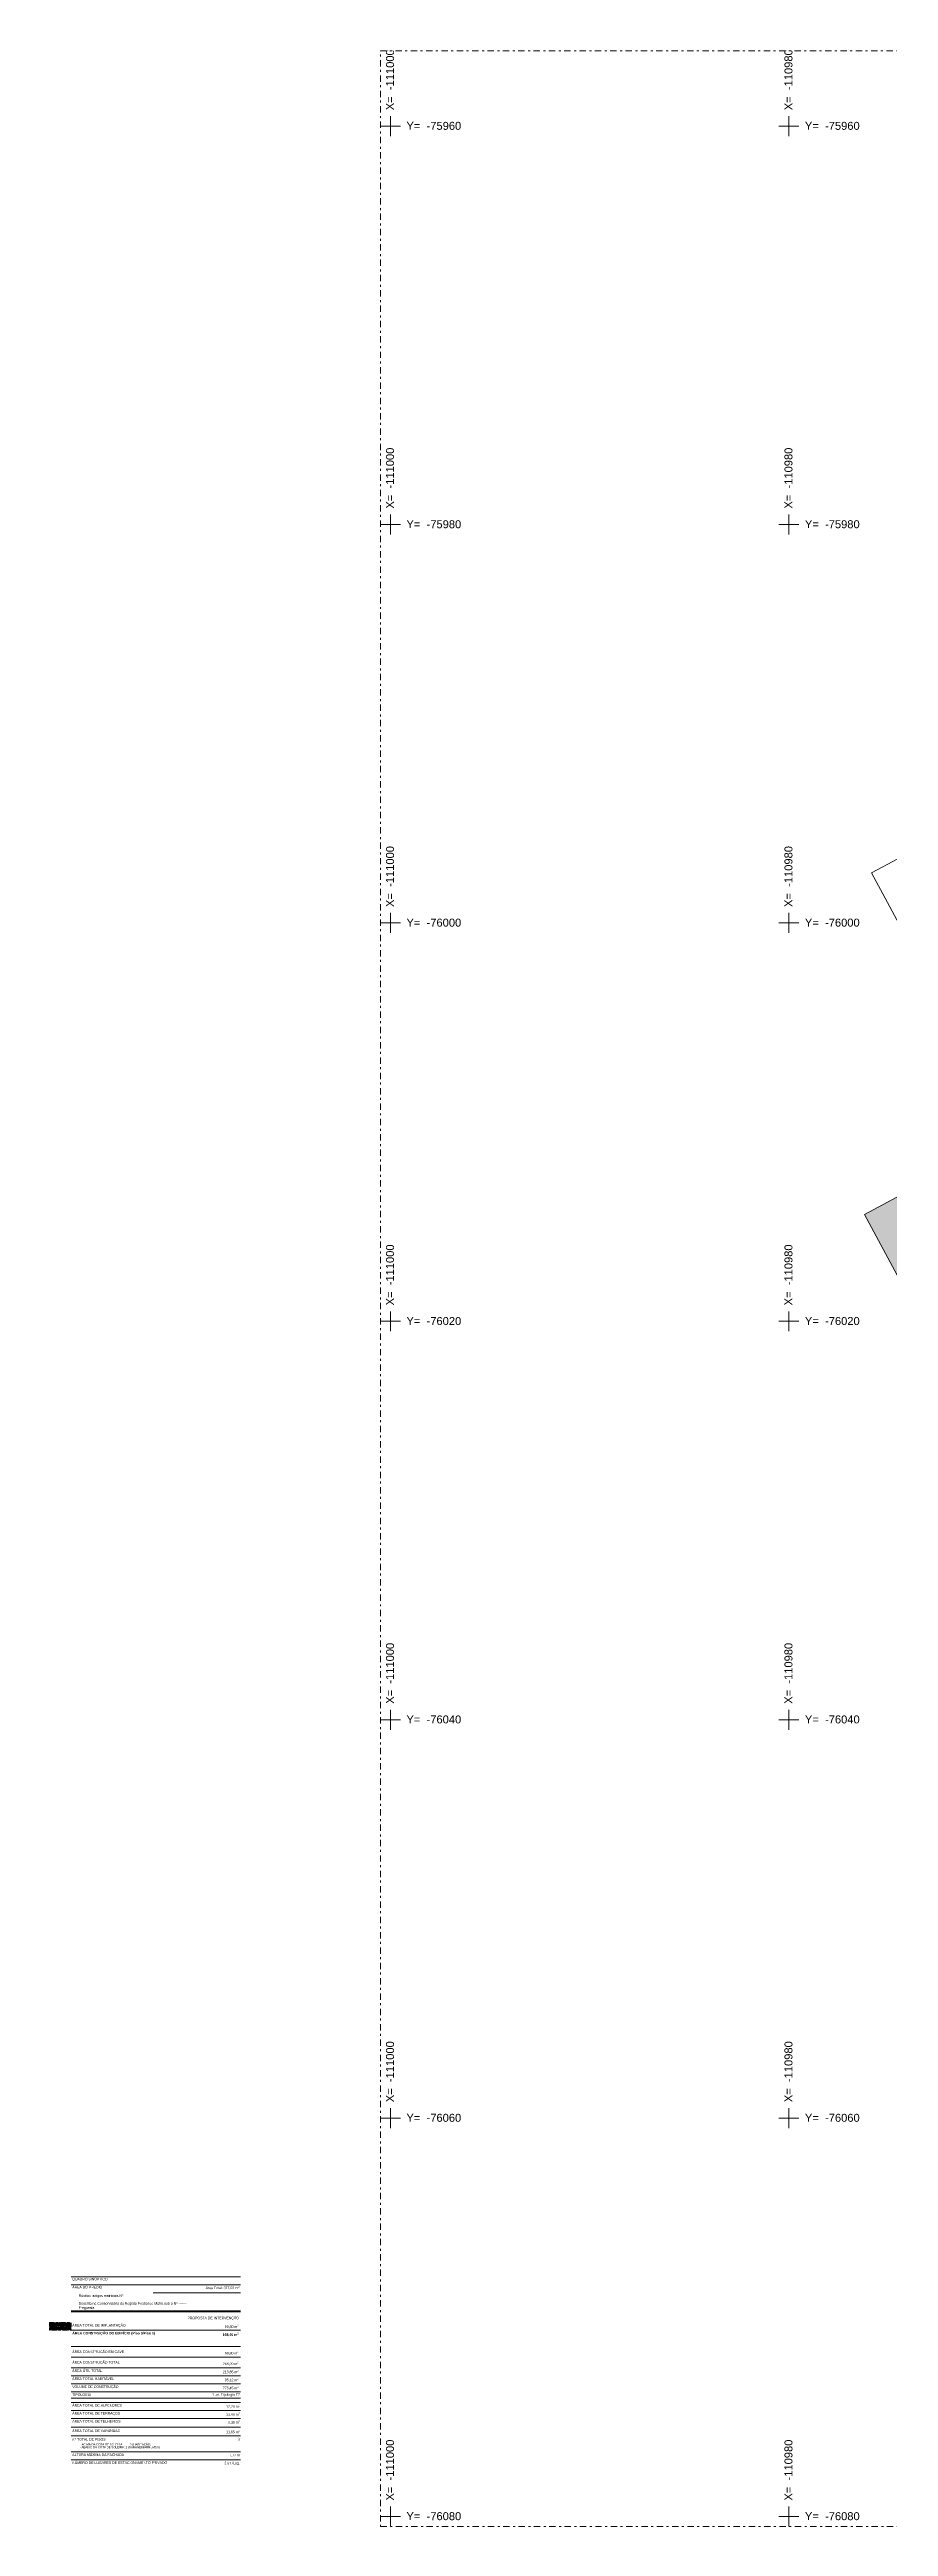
# Model space of a CAD drawing. Header units: metres. Extents: x -111189 to -108577, y -72951 to -72647.
# Drawn here: x -109305.2 to -109263.1, y -72951.2 to -72826.8 of the extents above; entities that cross this region are included whole.
import ezdxf
from ezdxf.xclip import XClip

# ---------------------------------------------------------------- set-up
doc = ezdxf.new("R2010")
doc.units = ezdxf.units.M
doc.header["$MEASUREMENT"] = 0
doc.header["$XCLIPFRAME"] = 2
doc.linetypes.add('Dot & Dashed', pattern=[0.670278, 0.3175, -0.176389, 0, -0.176389])
doc.linetypes.add('OTK - Traço Ponto CORTES_ALÇ', pattern=[0.6, 0.3, -0.15, 0, -0.15])
for name, color, linetype in [('00 - DESENHO 2D', 7, 'Continuous'), ('00 - TEXTO GERAL', 7, 'Continuous'), ('13 - IMPLANTAÇÃO (apoio).Layer Apoio', 7, 'Continuous'), ('15 - IMAGENS', 7, 'Continuous'), ('Muro Não Confinante - MNC1_1_CRUCES', 7, 'Continuous'), ('Muro Não Confinante - MNC1_1_CRUZ', 7, 'Continuous'), ('Muro Não Confinante - MNC1_1_Hatch', 7, 'Continuous'), ('Muro Não Confinante - MNC1_1_limconstexist', 7, 'Continuous'), ('Muro Não Confinante - MNC1_1_limestacionamento', 7, 'Continuous'), ('Muro Não Confinante - MNC1_1_limpasseio', 7, 'Continuous')]:
    doc.layers.add(name, color=color, linetype=linetype)
doc.styles.add('ESTILO_GERADO_1', font='ARIALN.TTF')
doc.styles.add('ESTILO_GERADO_5', font='arial.ttf')
doc.styles.add('ESTILO_GERADO_6', font='ARIALNB.TTF')

# ---------------------------------------------------------------- blocks, each defined once
blk = doc.blocks.new('Desenho_1_1', base_point=(1711.94, 3129.32))
at = {"layer": 'Muro Não Confinante - MNC1_1_Hatch', "linetype": 'Continuous', "lineweight": 18}
blk.add_hatch(color=252, dxfattribs=at).paths.add_polyline_path([(-109252.88, -72883.99), (-109255.36, -72879.38), (-109259.45, -72881.57), (-109258.97, -72882.47), (-109264.27, -72885.31), (-109262.4, -72888.8), (-109259.85, -72893.57), (-109250.45, -72888.53)])
at = {"layer": 'Muro Não Confinante - MNC1_1_CRUZ', "color": 7, "linetype": 'Continuous', "lineweight": 18}
for p, q in [((-109288.56, -72830.68), (-109287.56, -72830.68)), ((-109288.06, -72831.18), (-109288.06, -72830.18)), ((-109268.56, -72830.68), (-109267.56, -72830.68)), ((-109268.06, -72831.18), (-109268.06, -72830.18)), ((-109288.56, -72850.68), (-109287.56, -72850.68)), ((-109288.06, -72851.18), (-109288.06, -72850.18)), ((-109268.56, -72850.68), (-109267.56, -72850.68)), ((-109268.06, -72851.18), (-109268.06, -72850.18)), ((-109288.06, -72871.18), (-109288.06, -72870.18)), ((-109268.06, -72871.18), (-109268.06, -72870.18)), ((-109288.56, -72870.68), (-109287.56, -72870.68)), ((-109268.56, -72870.68), (-109267.56, -72870.68)), ((-109288.06, -72891.18), (-109288.06, -72890.18)), ((-109268.06, -72891.18), (-109268.06, -72890.18)), ((-109288.56, -72890.68), (-109287.56, -72890.68)), ((-109268.56, -72890.68), (-109267.56, -72890.68)), ((-109288.06, -72911.18), (-109288.06, -72910.18)), ((-109268.06, -72911.18), (-109268.06, -72910.18)), ((-109288.56, -72910.68), (-109287.56, -72910.68)), ((-109268.56, -72910.68), (-109267.56, -72910.68)), ((-109288.06, -72931.18), (-109288.06, -72930.18)), ((-109268.06, -72931.18), (-109268.06, -72930.18)), ((-109288.56, -72930.68), (-109287.56, -72930.68)), ((-109268.56, -72930.68), (-109267.56, -72930.68)), ((-109288.06, -72951.18), (-109288.06, -72950.18)), ((-109268.06, -72951.18), (-109268.06, -72950.18)), ((-109288.56, -72950.68), (-109287.56, -72950.68)), ((-109268.56, -72950.68), (-109267.56, -72950.68))]:
    blk.add_line(p, q, dxfattribs=at)
at = {"layer": 'Muro Não Confinante - MNC1_1_limconstexist', "color": 7, "linetype": 'Continuous', "lineweight": 18, "flags": 128}
blk.add_lwpolyline([(-109250.45, -72888.53), (-109259.85, -72893.57), (-109262.4, -72888.8), (-109264.27, -72885.31), (-109258.97, -72882.47), (-109259.45, -72881.57), (-109255.36, -72879.38), (-109252.88, -72883.99)], close=True, dxfattribs=at)
at = {"layer": 'Muro Não Confinante - MNC1_1_limestacionamento', "color": 7, "linetype": 'Continuous', "lineweight": 18}
blk.add_line((-109258.48, -72878.26), (-109263.92, -72868.17), dxfattribs=at)
at = {"layer": 'Muro Não Confinante - MNC1_1_limpasseio', "color": 7, "linetype": 'Continuous', "lineweight": 18}
blk.add_line((-109263.92, -72868.17), (-109262.6, -72867.46), dxfattribs=at)
at = {"layer": 'Muro Não Confinante - MNC1_1_CRUCES', "color": 7, "linetype": 'Continuous', "lineweight": 18, "char_height": 0.4, "attachment_point": 7, "rotation": 90, "style": 'ESTILO_GERADO_5'}
for s, insert in [('\\A1;{\\pql;\\fArial|b0|i0|c0|p0;\\W1.000000;-111000}', (-109287.88, -72828.87)), ('\\A1;{\\pql;\\fArial|b0|i0|c0|p0;\\W1.000000;-110980}', (-109267.88, -72828.87)), ('\\A1;{\\pql;\\fArial|b0|i0|c0|p0;\\W1.000000;X=}', (-109287.89, -72829.88)), ('\\A1;{\\pql;\\fArial|b0|i0|c0|p0;\\W1.000000;X=}', (-109267.89, -72829.88)), ('\\A1;{\\pql;\\fArial|b0|i0|c0|p0;\\W1.000000;-111000}', (-109287.88, -72848.87)), ('\\A1;{\\pql;\\fArial|b0|i0|c0|p0;\\W1.000000;-110980}', (-109267.88, -72848.87)), ('\\A1;{\\pql;\\fArial|b0|i0|c0|p0;\\W1.000000;X=}', (-109287.89, -72849.88)), ('\\A1;{\\pql;\\fArial|b0|i0|c0|p0;\\W1.000000;X=}', (-109267.89, -72849.88)), ('\\A1;{\\pql;\\fArial|b0|i0|c0|p0;\\W1.000000;-111000}', (-109287.88, -72868.87)), ('\\A1;{\\pql;\\fArial|b0|i0|c0|p0;\\W1.000000;-110980}', (-109267.88, -72868.87)), ('\\A1;{\\pql;\\fArial|b0|i0|c0|p0;\\W1.000000;X=}', (-109287.89, -72869.88)), ('\\A1;{\\pql;\\fArial|b0|i0|c0|p0;\\W1.000000;X=}', (-109267.89, -72869.88)), ('\\A1;{\\pql;\\fArial|b0|i0|c0|p0;\\W1.000000;-111000}', (-109287.88, -72888.87)), ('\\A1;{\\pql;\\fArial|b0|i0|c0|p0;\\W1.000000;-110980}', (-109267.88, -72888.87)), ('\\A1;{\\pql;\\fArial|b0|i0|c0|p0;\\W1.000000;X=}', (-109287.89, -72889.88)), ('\\A1;{\\pql;\\fArial|b0|i0|c0|p0;\\W1.000000;X=}', (-109267.89, -72889.88)), ('\\A1;{\\pql;\\fArial|b0|i0|c0|p0;\\W1.000000;-111000}', (-109287.88, -72908.87)), ('\\A1;{\\pql;\\fArial|b0|i0|c0|p0;\\W1.000000;-110980}', (-109267.88, -72908.87)), ('\\A1;{\\pql;\\fArial|b0|i0|c0|p0;\\W1.000000;X=}', (-109287.89, -72909.88)), ('\\A1;{\\pql;\\fArial|b0|i0|c0|p0;\\W1.000000;X=}', (-109267.89, -72909.88)), ('\\A1;{\\pql;\\fArial|b0|i0|c0|p0;\\W1.000000;-111000}', (-109287.88, -72928.87)), ('\\A1;{\\pql;\\fArial|b0|i0|c0|p0;\\W1.000000;-110980}', (-109267.88, -72928.87)), ('\\A1;{\\pql;\\fArial|b0|i0|c0|p0;\\W1.000000;X=}', (-109287.89, -72929.88)), ('\\A1;{\\pql;\\fArial|b0|i0|c0|p0;\\W1.000000;X=}', (-109267.89, -72929.88)), ('\\A1;{\\pql;\\fArial|b0|i0|c0|p0;\\W1.000000;-111000}', (-109287.88, -72948.87)), ('\\A1;{\\pql;\\fArial|b0|i0|c0|p0;\\W1.000000;-110980}', (-109267.88, -72948.87)), ('\\A1;{\\pql;\\fArial|b0|i0|c0|p0;\\W1.000000;X=}', (-109287.89, -72949.88)), ('\\A1;{\\pql;\\fArial|b0|i0|c0|p0;\\W1.000000;X=}', (-109267.89, -72949.88))]:
    blk.add_mtext(s, dxfattribs=dict(at, insert=insert))
at = {"layer": 'Muro Não Confinante - MNC1_1_CRUCES', "color": 7, "linetype": 'Continuous', "lineweight": 18, "char_height": 0.4, "attachment_point": 7, "style": 'ESTILO_GERADO_5'}
for s, insert in [('\\A1;{\\pql;\\fArial|b0|i0|c0|p0;\\W1.000000;Y=}', (-109287.26, -72830.86)), ('\\A1;{\\pql;\\fArial|b0|i0|c0|p0;\\W1.000000;-75960}', (-109286.25, -72830.87)), ('\\A1;{\\pql;\\fArial|b0|i0|c0|p0;\\W1.000000;Y=}', (-109267.26, -72830.86)), ('\\A1;{\\pql;\\fArial|b0|i0|c0|p0;\\W1.000000;-75960}', (-109266.25, -72830.87)), ('\\A1;{\\pql;\\fArial|b0|i0|c0|p0;\\W1.000000;Y=}', (-109287.26, -72850.86)), ('\\A1;{\\pql;\\fArial|b0|i0|c0|p0;\\W1.000000;-75980}', (-109286.25, -72850.87)), ('\\A1;{\\pql;\\fArial|b0|i0|c0|p0;\\W1.000000;Y=}', (-109267.26, -72850.86)), ('\\A1;{\\pql;\\fArial|b0|i0|c0|p0;\\W1.000000;-75980}', (-109266.25, -72850.87)), ('\\A1;{\\pql;\\fArial|b0|i0|c0|p0;\\W1.000000;Y=}', (-109287.26, -72870.86)), ('\\A1;{\\pql;\\fArial|b0|i0|c0|p0;\\W1.000000;-76000}', (-109286.25, -72870.87)), ('\\A1;{\\pql;\\fArial|b0|i0|c0|p0;\\W1.000000;Y=}', (-109267.26, -72870.86)), ('\\A1;{\\pql;\\fArial|b0|i0|c0|p0;\\W1.000000;-76000}', (-109266.25, -72870.87)), ('\\A1;{\\pql;\\fArial|b0|i0|c0|p0;\\W1.000000;Y=}', (-109287.26, -72890.86)), ('\\A1;{\\pql;\\fArial|b0|i0|c0|p0;\\W1.000000;-76020}', (-109286.25, -72890.87)), ('\\A1;{\\pql;\\fArial|b0|i0|c0|p0;\\W1.000000;Y=}', (-109267.26, -72890.86)), ('\\A1;{\\pql;\\fArial|b0|i0|c0|p0;\\W1.000000;-76020}', (-109266.25, -72890.87)), ('\\A1;{\\pql;\\fArial|b0|i0|c0|p0;\\W1.000000;Y=}', (-109287.26, -72910.86)), ('\\A1;{\\pql;\\fArial|b0|i0|c0|p0;\\W1.000000;-76040}', (-109286.25, -72910.87)), ('\\A1;{\\pql;\\fArial|b0|i0|c0|p0;\\W1.000000;Y=}', (-109267.26, -72910.86)), ('\\A1;{\\pql;\\fArial|b0|i0|c0|p0;\\W1.000000;-76040}', (-109266.25, -72910.87)), ('\\A1;{\\pql;\\fArial|b0|i0|c0|p0;\\W1.000000;Y=}', (-109287.26, -72930.86)), ('\\A1;{\\pql;\\fArial|b0|i0|c0|p0;\\W1.000000;-76060}', (-109286.25, -72930.87)), ('\\A1;{\\pql;\\fArial|b0|i0|c0|p0;\\W1.000000;Y=}', (-109267.26, -72930.86)), ('\\A1;{\\pql;\\fArial|b0|i0|c0|p0;\\W1.000000;-76060}', (-109266.25, -72930.87)), ('\\A1;{\\pql;\\fArial|b0|i0|c0|p0;\\W1.000000;Y=}', (-109287.26, -72950.86)), ('\\A1;{\\pql;\\fArial|b0|i0|c0|p0;\\W1.000000;-76080}', (-109286.25, -72950.87)), ('\\A1;{\\pql;\\fArial|b0|i0|c0|p0;\\W1.000000;Y=}', (-109267.26, -72950.86)), ('\\A1;{\\pql;\\fArial|b0|i0|c0|p0;\\W1.000000;-76080}', (-109266.25, -72950.87))]:
    blk.add_mtext(s, dxfattribs=dict(at, insert=insert))

msp = doc.modelspace()

# ---------------------------------------------------------------- hatches: boundary and pattern name
at = {"layer": '00 - DESENHO 2D', "linetype": 'Continuous', "lineweight": 13, "ltscale": 0.75}
h = msp.add_hatch(dxfattribs=at)
h.set_pattern_fill('THERMAL_BLOCK_0001', color=134, style=0, pattern_type=2)
h.set_pattern_definition([(45, (-109307.08164, -72941.371025), (-0.0477297, 0.0477297), [])])
h.paths.add_polyline_path([(-109305.178, -72940.951), (-109304.087, -72940.951), (-109304.087, -72941.321), (-109305.178, -72941.321)])
at = {"layer": '13 - IMPLANTAÇÃO (apoio).Layer Apoio', "linetype": 'Continuous', "lineweight": 13, "ltscale": 0.75}
h = msp.add_hatch(dxfattribs=at)
h.set_pattern_fill('MASONRY_BLOCK_0001', color=32, style=0, pattern_type=2)
h.set_pattern_definition([(45, (-109304.632433, -72941.13588), (-0.04773, 0.04773), [])])
h.paths.add_polyline_path([(-109305.178, -72940.951), (-109304.087, -72940.951), (-109304.087, -72941.321), (-109305.178, -72941.321)])

# ---------------------------------------------------------------- linework, layer by layer
at = {"layer": '00 - DESENHO 2D', "color": 7, "linetype": 'Continuous', "lineweight": 5}
for p, q in [((-109304.088, -72938.658), (-109295.588, -72938.658)), ((-109304.087, -72939.059), (-109295.587, -72939.059)), ((-109299.984, -72939.46), (-109295.586, -72939.46)), ((-109304.087, -72940.355), (-109295.587, -72940.355)), ((-109304.087, -72940.404), (-109295.587, -72940.404)), ((-109304.087, -72941.321), (-109295.587, -72941.321)), ((-109304.087, -72942.155), (-109295.587, -72942.155)), ((-109304.087, -72942.155), (-109295.587, -72942.155)), ((-109304.087, -72942.689), (-109295.587, -72942.689)), ((-109304.087, -72943.224), (-109295.587, -72943.224)), ((-109304.087, -72943.624), (-109295.587, -72943.624)), ((-109304.087, -72944.024), (-109295.587, -72944.024)), ((-109304.087, -72944.424), (-109295.587, -72944.424)), ((-109304.087, -72944.742), (-109295.587, -72944.742)), ((-109304.087, -72944.964), (-109295.587, -72944.964)), ((-109304.087, -72945.364), (-109295.587, -72945.364)), ((-109304.087, -72945.764), (-109295.587, -72945.764)), ((-109304.087, -72946.204), (-109295.587, -72946.204)), ((-109304.087, -72946.639), (-109295.587, -72946.639)), ((-109304.087, -72947.439), (-109295.587, -72947.439)), ((-109304.087, -72947.839), (-109295.587, -72947.839))]:
    msp.add_line(p, q, dxfattribs=at)
at = {"layer": '00 - DESENHO 2D', "color": 7, "linetype": 'OTK - Traço Ponto CORTES_ALÇ', "lineweight": 13, "ltscale": 0.75, "flags": 128}
msp.add_lwpolyline([(-109305.178, -72940.951), (-109304.087, -72940.951), (-109304.087, -72941.321), (-109305.178, -72941.321)], close=True, dxfattribs=at)

# ---------------------------------------------------------------- block references
at = {"layer": '15 - IMAGENS', "color": 7, "linetype": 'Dot & Dashed', "lineweight": 13}
ref = msp.add_blockref('Desenho_1_1', (1711.937, 3129.317), dxfattribs=at)
XClip(ref).set_block_clipping_path([(-109288.5627906391, -72951.182822302), (-109164.5370606391, -72826.892712302)])

# ---------------------------------------------------------------- texts
at = {"layer": '00 - TEXTO GERAL', "color": 7, "linetype": 'Continuous', "lineweight": 5, "char_height": 0.1275}
for s, insert, attachment_point, style in [('\\A1;{\\pql;\\fArial Narrow|b0|i0|c0|p0;\\W1.000000;QUADRO SINÓPTICO}', (-109304.039, -72938.703), 1, 'ESTILO_GERADO_1'), ('\\A1;{\\pql;\\fArial Narrow|b0|i0|c0|p0;\\W1.000000;ÁREA DO PRÉDIO }', (-109304.038, -72939.104), 1, 'ESTILO_GERADO_1'), ('\\A1;\\pxqr;Área Total: 377,60 m{\\H0.66x;\\S2^  ;}', (-109295.649, -72939.104), 3, 'ESTILO_GERADO_1'), ('\\A1;{\\pql;\\fArial Narrow|b0|i0|c0|p0;\\W1.000000;ÁREA TOTAL DE IMPLANTAÇÃO }', (-109304.038, -72941.021), 1, 'ESTILO_GERADO_1'), ('\\A1;{\\pql;\\fArial Narrow|b1|i0|c0|p0;\\W1.000000;ÁREA CONSTRUÇÃO DO EDIFÍCIO (Piso 0\\fArial Narrow|b1|i0|c0|p0;\\W1.000000;/Piso 1\\fArial Narrow|b1|i0|c0|p0;\\W1.000000;)}', (-109304.038, -72941.414), 1, 'ESTILO_GERADO_6'), ('\\A1;{\\pqr;\\fArial Narrow|b0|i0|c0|p0;\\W1.000000;PROPOSTA DE INTERVENÇÃO}', (-109295.678, -72940.652), 3, 'ESTILO_GERADO_1'), ('\\A1;{\\pqr;\\fArial Narrow|b1|i0|c0|p0;\\W1.000000;168\\fArial Narrow|b1|i0|c0|p0;\\W1.000000;,\\fArial Narrow|b1|i0|c0|p0;\\W1.000000;40\\fArial Narrow|b1|i0|c0|p0;\\W1.000000; m\\fArial Narrow|b1|i0|c0|p0;\\W1.000000;\\A1{\\H.66x;\\S2^  ;}}', (-109295.688, -72941.451), 3, 'ESTILO_GERADO_6'), ('\\A1;{\\pqr;\\fArial Narrow|b0|i0|c0|p0;\\W1.000000;99\\fArial Narrow|b0|i0|c0|p0;\\W1.000000;,\\fArial Narrow|b0|i0|c0|p0;\\W1.000000;8\\fArial Narrow|b0|i0|c0|p0;\\W1.000000;0 m\\fArial Narrow|b0|i0|c0|p0;\\W1.000000;\\A1{\\H.66x;\\S2^  ;}}', (-109295.688, -72941.054), 3, 'ESTILO_GERADO_1'), ('\\A1;{\\pql;\\fArial Narrow|b0|i0|c0|p0;\\W1.000000;ÁREA CONSTRUÇÃO \\fArial Narrow|b0|i0|c0|p0;\\W1.000000;EM CAVE}', (-109304.038, -72942.348), 1, 'ESTILO_GERADO_1'), ('\\A1;{\\pqr;\\fArial Narrow|b0|i0|c0|p0;\\W1.000000;99,80\\fArial Narrow|b0|i0|c0|p0;\\W1.000000; m\\fArial Narrow|b0|i0|c0|p0;\\W1.000000;\\A1{\\H.66x;\\S2^  ;}}', (-109295.688, -72942.384), 3, 'ESTILO_GERADO_1'), ('\\A1;{\\pql;\\fArial Narrow|b0|i0|c0|p0;\\W1.000000;ÁREA CONSTRUÇÃO\\fArial Narrow|b0|i0|c0|p0;\\W1.000000; TOTAL}', (-109304.038, -72942.882), 1, 'ESTILO_GERADO_1'), ('\\A1;{\\pql;\\fArial Narrow|b0|i0|c0|p0;\\W1.000000;ÁREA ÚTIL TOTAL}', (-109304.038, -72943.299), 1, 'ESTILO_GERADO_1'), ('\\A1;{\\pql;\\fArial Narrow|b0|i0|c0|p0;\\W1.000000;ÁREA TOTAL HABITÁVEL}', (-109304.038, -72943.699), 1, 'ESTILO_GERADO_1'), ('\\A1;{\\pqr;\\fArial Narrow|b0|i0|c0|p0;\\W1.000000;268\\fArial Narrow|b0|i0|c0|p0;\\W1.000000;,\\fArial Narrow|b0|i0|c0|p0;\\W1.000000;20\\fArial Narrow|b0|i0|c0|p0;\\W1.000000; m\\fArial Narrow|b0|i0|c0|p0;\\W1.000000;\\A1{\\H.66x;\\S2^  ;}}', (-109295.688, -72942.918), 3, 'ESTILO_GERADO_1'), ('\\A1;{\\pqr;\\fArial Narrow|b0|i0|c0|p0;\\W1.000000;21\\fArial Narrow|b0|i0|c0|p0;\\W1.000000;3\\fArial Narrow|b0|i0|c0|p0;\\W1.000000;,\\fArial Narrow|b0|i0|c0|p0;\\W1.000000;6\\fArial Narrow|b0|i0|c0|p0;\\W1.000000;5 m\\fArial Narrow|b0|i0|c0|p0;\\W1.000000;\\A1{\\H.66x;\\S2^  ;}}', (-109295.688, -72943.326), 3, 'ESTILO_GERADO_1'), ('\\A1;{\\pqr;\\fArial Narrow|b0|i0|c0|p0;\\W1.000000; 9\\fArial Narrow|b0|i0|c0|p0;\\W1.000000;5\\fArial Narrow|b0|i0|c0|p0;\\W1.000000;,\\fArial Narrow|b0|i0|c0|p0;\\W1.000000;1\\fArial Narrow|b0|i0|c0|p0;\\W1.000000;2 m\\fArial Narrow|b0|i0|c0|p0;\\W1.000000;\\A1{\\H.66x;\\S2^  ;}}', (-109295.688, -72943.726), 3, 'ESTILO_GERADO_1'), ('\\A1;{\\pql;\\fArial Narrow|b0|i0|c0|p0;\\W1.000000;VOLUME DE CONSTRUÇÃO}', (-109304.038, -72944.104), 1, 'ESTILO_GERADO_1'), ('\\A1;{\\pql;\\fArial Narrow|b0|i0|c0|p0;\\W1.000000;ÁREA TOTAL DE ALPENDRES}', (-109304.038, -72945.04), 1, 'ESTILO_GERADO_1'), ('\\A1;{\\pql;\\fArial Narrow|b0|i0|c0|p0;\\W1.000000;TIPOLOGIA}', (-109304.038, -72944.507), 1, 'ESTILO_GERADO_1'), ('\\A1;{\\pqr;\\fArial Narrow|b0|i0|c0|p0;\\W1.000000;1 un. Tipologia T\\fArial Narrow|b0|i0|c0|p0;\\W1.000000;2}', (-109295.622, -72944.496), 3, 'ESTILO_GERADO_1'), ('\\A1;{\\pqr;\\fArial Narrow|b0|i0|c0|p0;\\W1.000000;775\\fArial Narrow|b0|i0|c0|p0;\\W1.000000;,\\fArial Narrow|b0|i0|c0|p0;\\W1.000000;45\\fArial Narrow|b0|i0|c0|p0;\\W1.000000; m\\fArial Narrow|b0|i0|c0|p0;\\W1.000000;\\A1{\\H.66x;\\S3^  ;}}', (-109295.688, -72944.126), 3, 'ESTILO_GERADO_1'), ('\\A1;{\\pqr;\\fArial Narrow|b0|i0|c0|p0;\\W1.000000;12\\fArial Narrow|b0|i0|c0|p0;\\W1.000000;,\\fArial Narrow|b0|i0|c0|p0;\\W1.000000;2\\fArial Narrow|b0|i0|c0|p0;\\W1.000000;0 m\\fArial Narrow|b0|i0|c0|p0;\\W1.000000;\\A1{\\H.66x;\\S2^  ;}}', (-109295.622, -72945.06), 3, 'ESTILO_GERADO_1'), ('\\A1;{\\pql;\\fArial Narrow|b0|i0|c0|p0;\\W1.000000;ÁREA TOTAL DE \\fArial Narrow|b0|i0|c0|p0;\\W1.000000;TERRAÇOS}', (-109304.038, -72945.44), 1, 'ESTILO_GERADO_1'), ('\\A1;{\\pql;\\fArial Narrow|b0|i0|c0|p0;\\W1.000000;ÁREA TOTAL DE TE\\fArial Narrow|b0|i0|c0|p0;\\W1.000000;LHEIROS}', (-109304.038, -72945.84), 1, 'ESTILO_GERADO_1'), ('\\A1;{\\pql;\\fArial Narrow|b0|i0|c0|p0;\\W1.000000;ÁREA TOTAL DE \\fArial Narrow|b0|i0|c0|p0;\\W1.000000;VARANDAS}', (-109304.038, -72946.315), 1, 'ESTILO_GERADO_1'), ('\\A1;{\\pqr;\\fArial Narrow|b0|i0|c0|p0;\\W1.000000;13\\fArial Narrow|b0|i0|c0|p0;\\W1.000000;,\\fArial Narrow|b0|i0|c0|p0;\\W1.000000;90\\fArial Narrow|b0|i0|c0|p0;\\W1.000000; m\\fArial Narrow|b0|i0|c0|p0;\\W1.000000;\\A1{\\H.66x;\\S2^  ;}}', (-109295.622, -72945.46), 3, 'ESTILO_GERADO_1'), ('\\A1;\\pxqr;11,65 m{\\H0.66x;\\S2^  ;}', (-109295.622, -72946.335), 3, 'ESTILO_GERADO_1'), ('\\A1;{\\pqr;\\fArial Narrow|b0|i0|c0|p0;\\W1.000000;9\\fArial Narrow|b0|i0|c0|p0;\\W1.000000;,\\fArial Narrow|b0|i0|c0|p0;\\W1.000000;3\\fArial Narrow|b0|i0|c0|p0;\\W1.000000;0 m\\fArial Narrow|b0|i0|c0|p0;\\W1.000000;\\A1{\\H.66x;\\S2^  ;}}', (-109295.622, -72945.86), 3, 'ESTILO_GERADO_1'), ('\\A1;{\\pql;\\fArial Narrow|b0|i0|c0|p0;\\W1.000000;ALTURA MÁXIMA DA FACHADA}', (-109304.038, -72947.515), 1, 'ESTILO_GERADO_1'), ('\\A1;{\\pql;\\fArial Narrow|b0|i0|c0|p0;\\W1.000000;Nº TOTAL DE PISOS}', (-109304.038, -72946.746), 1, 'ESTILO_GERADO_1'), ('\\A1;{\\pqr;\\fArial Narrow|b0|i0|c0|p0;\\W1.000000;7\\fArial Narrow|b0|i0|c0|p0;\\W1.000000;,\\fArial Narrow|b0|i0|c0|p0;\\W1.000000;77\\fArial Narrow|b0|i0|c0|p0;\\W1.000000; m}', (-109295.622, -72947.537), 3, 'ESTILO_GERADO_1'), ('\\A1;{\\pqr;\\fArial Narrow|b0|i0|c0|p0;\\W1.000000;3}', (-109295.622, -72946.735), 3, 'ESTILO_GERADO_1'), ('\\A1;{\\pql;\\fArial Narrow|b0|i0|c0|p0;\\W1.000000;NÚMERO DE LUGARES DE ESTACIONAMENTO\\fArial Narrow|b0|i0|c0|p0;\\W1.000000; PRIVADO}', (-109304.038, -72947.915), 1, 'ESTILO_GERADO_1'), ('\\A1;{\\pqr;\\fArial Narrow|b0|i0|c0|p0;\\W1.000000;2\\fArial Narrow|b0|i0|c0|p0;\\W1.000000; un./Lug.}', (-109295.622, -72947.933), 3, 'ESTILO_GERADO_1')]:
    msp.add_mtext(s, dxfattribs=dict(at, insert=insert, attachment_point=attachment_point, style=style))
at = {"layer": '00 - TEXTO GERAL', "color": 7, "linetype": 'Continuous', "lineweight": 13, "insert": (-109303.709, -72939.535), "char_height": 0.1275, "attachment_point": 1, "style": 'ESTILO_GERADO_1'}
msp.add_mtext('\\A1;{\\pql;\\fArial Narrow|b0|i0|c0|p0;\\W1.000000;Rústico, artigos matriciais Nº }', dxfattribs=at)
at = {"layer": '00 - TEXTO GERAL', "color": 7, "linetype": 'Continuous', "lineweight": 13, "insert": (-109303.709, -72939.922), "char_height": 0.1275, "attachment_point": 1, "line_spacing_factor": 0.997384, "style": 'ESTILO_GERADO_1'}
msp.add_mtext('\\A1;{\\pql;\\fArial Narrow|b0|i0|c0|p0;\\W1.000000;Descrito na Conservatória do Registo Predial de Mafra sob o Nº \\fArial Narrow|b0|i0|c0|p0;\\W1.000000;-------\\P\\pql;\\fArial Narrow|b0|i0|c0|p0;\\W1.000000;Freguesia }', dxfattribs=at)
at = {"layer": '00 - TEXTO GERAL', "color": 7, "linetype": 'Continuous', "lineweight": 5, "insert": (-109303.656, -72947.011), "char_height": 0.105, "attachment_point": 1, "line_spacing_factor": 0.790261, "style": 'ESTILO_GERADO_1'}
msp.add_mtext('\\A1;{\\pql;\\fArial Narrow|b0|i0|c0|p0;\\W1.000000;- ACIMA DA COTA DE SOLEIRA:^I2 (HABITAÇÃO)\\P\\pql;\\fArial Narrow|b0|i0|c0|p0;\\W1.000000;- ABAIXO DA COTA DE SOLEIRA: 1 (\\fArial Narrow|b0|i0|c0|p0;\\W1.000000;GARAGEM/ARRUMOS\\fArial Narrow|b0|i0|c0|p0;\\W1.000000;)}', dxfattribs=at)

doc.saveas('drawing.dxf')
